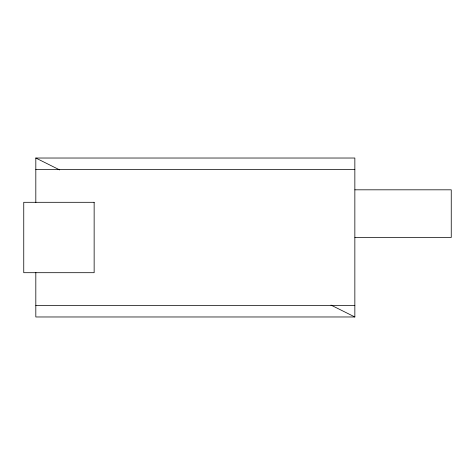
<?xml version="1.0" encoding="UTF-8"?>
<svg xmlns="http://www.w3.org/2000/svg" width="475" height="475" viewBox="0 0 475 475"><rect width="100%" height="100%" fill="white"/><g stroke="black" fill="none" stroke-linecap="round" stroke-linejoin="round"><path stroke-width="0.71" d="M35.815 202.7L35.815 158.027L354.849 158.027L354.849 316.973L35.815 316.973L35.815 272.3M35.815 169.379L354.849 169.379M354.908 189.816L451.25 189.816L451.25 237.5L354.908 237.5M35.815 305.621L354.849 305.621M35.815 158.027L59.69 169.919M330.974 305.081L354.849 316.973M94.145 202.303L23.75 202.303L23.75 272.697L94.145 272.697L94.145 202.303"/></g></svg>
